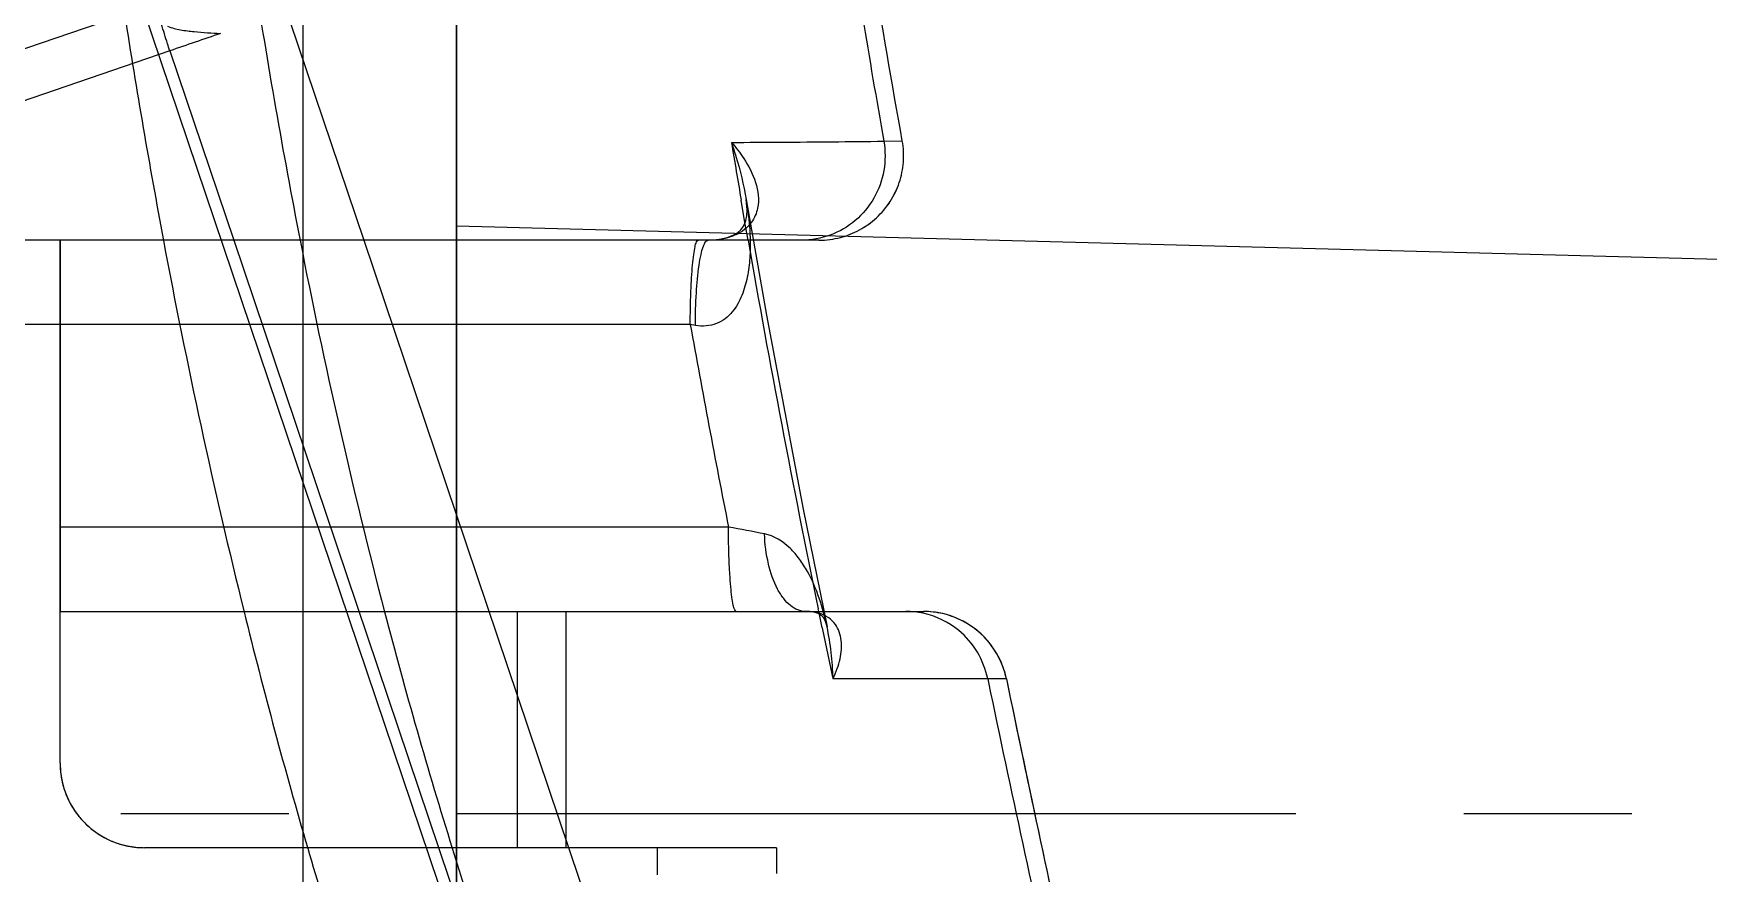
# Model space of a CAD drawing. Header units: millimetres. Extents: x 23075 to 24509, y -21593 to -20579.
# Drawn here: x 23386.69 to 23396.67, y -20867.24 to -20862.24 of the extents above; entities that cross this region are included whole.
import ezdxf

# ---------------------------------------------------------------- set-up
doc = ezdxf.new("R2010")
doc.units = ezdxf.units.MM
doc.header["$LTSCALE"] = 8
doc.linetypes.add('CENTER', pattern=[2, 1.25, -0.25, 0.25, -0.25])
doc.layers.add('Cav-cor', color=30, linetype='Continuous')
doc.layers.add('Ru', color=8, linetype='Continuous')

# ---------------------------------------------------------------- blocks, each defined once
blk = doc.blocks.new('20160901.135302')
at = {"layer": 'Cav-cor', "color": 241}
for p, q in [((-3.62, 24.555), (-3.62, 58.1073)), ((-4.5328, 33.5944), (-4.5328, 55.4323)), ((-4.7112, 46.7017), (-4.1728, 45.1056)), ((-7.1353, 45.924), (-5.004, 46.6538)), ((-7.1353, 45.924), (-5.004, 46.6538)), ((-5.4877, 46.4881), (-2.9509, 38.9676)), ((-5.3279, 46.2337), (-7.0654, 45.6388)), ((-5.3279, 46.2337), (-4.9473, 45.1056)), ((-1.075, 45.6951), (-0.9652, 45.6966)), ((-0.9649, 45.6967), (-0.9678, 45.7133)), ((-1.9019, 45.2115), (-1.9246, 45.3434)), ((-1.895, 45.3485), (-1.895, 45.3484)), ((-1.8834, 45.1055), (-1.9019, 45.2115)), ((-5.9817, 45.1056), (-7.1006, 45.1056)), ((-1.4613, 45.1056), (-7.1006, 45.1056)), ((-1.4613, 45.1056), (-5.9817, 45.1056)), ((-5.9817, 45.1056), (-5.9817, 42.8946)), ((-5.9817, 41.9901), (-5.9817, 45.1056)), ((-5.9817, 41.9901), (-5.9817, 45.1056)), ((-4.9473, 45.1056), (-3.5235, 40.8846)), ((-4.1728, 45.1056), (-2.1078, 38.9837)), ((-2.1219, 45.1056), (-2.0787, 45.1076)), ((-2.2278, 44.6031), (-8.091, 44.6031)), ((-2.197, 44.5978), (-2.2278, 44.6031)), ((-2.0001, 43.3971), (-5.9817, 43.3971)), ((-1.462, 42.8942), (-1.4653, 42.9103)), ((-5.9817, 42.8946), (-0.8387, 42.8946)), ((-5.9817, 42.8946), (-0.8387, 42.8946)), ((-3.2577, 41.4876), (-3.2577, 42.8946)), ((-2.9667, 41.4876), (-2.9667, 42.8946)), ((-1.4584, 42.8769), (-1.462, 42.8942)), ((-1.4417, 42.7969), (-1.4584, 42.8769)), ((-0.4562, 42.4932), (-1.3776, 42.4942)), ((-0.3449, 42.4931), (-0.4561, 42.4932)), ((-0.4561, 42.4932), (-0.4513, 42.4705)), ((-1.7152, 41.4876), (-5.4793, 41.4876)), ((-1.7152, 41.4876), (-5.4793, 41.4876)), ((-2.4243, 41.4876), (-2.4243, 41.326)), ((-1.7152, 41.4876), (-1.7152, 41.3339)), ((-1.7152, 41.4876), (-1.7152, 41.3339))]:
    blk.add_line(p, q, dxfattribs=at)
for points in [[(-2.0787, 45.1076), (-2.0173, 45.1185), (-1.9733, 45.1348), (-1.9449, 45.1518), (-1.9267, 45.1679), (-1.9143, 45.1837), (-1.9046, 45.2016), (-1.8969, 45.2237), (-1.8914, 45.2515), (-1.8893, 45.2861), (-1.892, 45.328), (-1.895, 45.3485)], [(-1.895, 45.3484), (-1.7735, 44.6586), (-1.5553, 43.5041), (-1.413, 42.8028)], [(-1.413, 42.8028), (-1.4153, 42.8129), (-1.4177, 42.8215), (-1.4204, 42.8294), (-1.4231, 42.8365), (-1.426, 42.8428), (-1.4289, 42.8485), (-1.4318, 42.8535), (-1.4347, 42.8578), (-1.4377, 42.8616), (-1.4408, 42.8651), (-1.444, 42.8683), (-1.4478, 42.8714), (-1.4524, 42.8747), (-1.4582, 42.8781), (-1.4661, 42.8819), (-1.4772, 42.886), (-1.4925, 42.89), (-1.5135, 42.8932), (-1.5411, 42.8946)]]:
    blk.add_lwpolyline(points, dxfattribs=at)
for centre, radius, start, end in [((36.2237, 53.0514), 41.5428, 188.81652, 191.0272), ((37.9216, 53.2289), 44.0432, 188.85636, 190.62981), ((14.3801, -11.1501), 60.6737, 108.652668, 108.954577), ((66.7, 57.0859), 69.6219, 189.422307, 189.70995), ((33.4971, 52.3809), 39.5382, 190.6048, 193.88437), ((30.586, 51.9329), 35.7953, 190.99612, 194.62937), ((67.7817, 57.2379), 70.7137, 189.87916, 191.689912), ((71.2353, 57.851), 74.6481, 190.222503, 191.164531), ((-6.0848, 21.2282), 22.542, 79.00543, 79.5601), ((29.4399, 51.3763), 35.3585, 193.88163, 196.24559), ((26.7017, 50.931), 31.7839, 194.6502, 197.29098), ((-1.5306, 42.6478), 0.246, 74.30061, 77.56797), ((-0.9434, 42.4009), 0.4937, 77.9173, 89.94741), ((-0.944, 42.3995), 0.4951, 50.48035, 77.9173), ((-0.838, 42.3905), 0.5041, 15.71685, 90.07717), ((59.4091, 55.5292), 62.1686, 191.817938, 192.103115), ((-0.9497, 42.3934), 0.5035, 11.42469, 50.42002), ((-0.834, 42.3922), 0.4998, 11.65089, 15.64405), ((103.7367, 64.0973), 106.409, 191.726616, 192.782785), ((123.9103, 68.0845), 126.8629, 191.637799, 192.531521), ((123.9103, 68.0845), 126.8629, 191.637799, 192.531521), ((123.6583, 68.0303), 126.6051, 191.636797, 192.524204), ((-5.4793, 41.9901), 0.5025, 180, 270), ((25.3615, 50.2033), 31.1147, 196.27276, 197.42731), ((21.5889, 49.3392), 26.429, 197.29066, 199.58807)]:
    blk.add_arc(centre, radius, start, end, dxfattribs=at)
for points in [[(-0.9649, 45.6967), (-1.0268, 46.0414), (-1.1457, 46.7312), (-1.2915, 47.7733), (-1.3819, 48.8181), (-1.3888, 49.8626), (-1.3305, 50.9125), (-1.28, 51.9808), (-1.3155, 53.0513), (-1.4697, 54.0555), (-1.7279, 54.974), (-2.0829, 55.8287), (-2.5388, 56.6395), (-2.9183, 57.1675), (-3.1252, 57.4279)], [(-1.4613, 45.1056), (-1.4162, 45.1056), (-1.3307, 45.1176), (-1.2183, 45.1622), (-1.1151, 45.2351), (-1.0321, 45.3342), (-0.9782, 45.447), (-0.9532, 45.57), (-0.9572, 45.654), (-0.9649, 45.6967)], [(-2.054, 45.1102), (-2.0764, 45.107), (-2.0992, 45.1056), (-2.1219, 45.1056)], [(-2.0169, 45.1172), (-2.0291, 45.1143), (-2.0415, 45.112), (-2.054, 45.1102)], [(-1.3945, 45.1359), (-1.4485, 45.1161), (-1.5069, 45.1056), (-1.5645, 45.1056)], [(-0.3446, 42.4932), (-0.3524, 42.5312), (-0.3762, 42.6033), (-0.4362, 42.7022), (-0.5169, 42.7847), (-0.6142, 42.847), (-0.7236, 42.8858), (-0.7995, 42.8946), (-0.8387, 42.8946)]]:
    blk.add_open_spline(points, degree=3, dxfattribs=at)
for points, knots in [([(-0.9649, 45.6967), (-1.0268, 46.0413), (-1.1458, 46.7317), (-1.2912, 47.7716), (-1.3819, 48.8166), (-1.3887, 49.8664), (-1.33, 50.9198), (-1.2804, 51.9786), (-1.3137, 53.0261), (-1.4635, 54.0274), (-1.7228, 54.9606), (-2.0837, 55.8315), (-2.5497, 56.657), (-2.9233, 57.1737), (-3.1252, 57.4279)], [0, 0, 0, 0, 0.086235, 0.172512, 0.258531, 0.344361, 0.430809, 0.518342, 0.605352, 0.688463, 0.76705, 0.843302, 0.920046, 1, 1, 1, 1]), ([(-3.1601, 57.3179), (-2.8591, 56.9174), (-2.4484, 56.2824), (-2.0255, 55.372), (-1.7776, 54.6606), (-1.5966, 53.9295), (-1.4807, 53.1853), (-1.4289, 52.4342), (-1.4269, 51.6819), (-1.456, 50.9304), (-1.4877, 50.1791), (-1.4985, 49.5523), (-1.4891, 49.0511), (-1.4651, 48.5503), (-1.4111, 47.9256), (-1.2864, 46.9305), (-1.1624, 46.1886), (-1.0748, 45.6951)], [0, 0, 0, 0, 0.124927, 0.187439, 0.24995, 0.312474, 0.374987, 0.437496, 0.500002, 0.562488, 0.625005, 0.687504, 0.718742, 0.749984, 0.812498, 0.875022, 1, 1, 1, 1]), ([(-5.3279, 46.2337), (-5.3326, 46.2476), (-5.3501, 46.3003), (-5.3664, 46.3534), (-5.3771, 46.3927)], [0, 0, 0, 0, 0.265571, 1, 1, 1, 1]), ([(-5.341, 46.3802), (-5.3163, 46.3699), (-5.2634, 46.3573), (-5.1577, 46.3441), (-5.0779, 46.3399), (-5.0252, 46.3367)], [0, 0, 0, 0, 0.251043, 0.505065, 1, 1, 1, 1]), ([(-1.4613, 45.1056), (-1.4183, 45.1056), (-1.3342, 45.1164), (-1.2167, 45.1629), (-1.1144, 45.2361), (-1.0329, 45.333), (-0.9781, 45.447), (-0.953, 45.5707), (-0.9574, 45.6552), (-0.9649, 45.6967)], [0, 0, 0, 0, 0.146999, 0.286105, 0.428138, 0.572518, 0.714404, 0.856009, 1, 1, 1, 1]), ([(-1.9827, 45.6881), (-1.8842, 45.6886), (-1.5816, 45.6904), (-1.2789, 45.6925), (-1.0748, 45.6951)], [0, 0, 0, 0, 0.325357, 1, 1, 1, 1]), ([(-1.9827, 45.6881), (-1.9563, 45.658), (-1.869, 45.5481), (-1.8068, 45.3973), (-1.8268, 45.2968)], [0, 0, 0, 0, 0.280892, 1, 1, 1, 1]), ([(-1.9827, 45.6881), (-1.9732, 45.6601), (-1.9373, 45.5487), (-1.9098, 45.4346), (-1.895, 45.3485)], [0, 0, 0, 0, 0.252572, 1, 1, 1, 1]), ([(-1.075, 45.6951), (-1.065, 45.6379), (-1.065, 45.5189), (-1.1252, 45.3519), (-1.2381, 45.2155), (-1.3404, 45.1558), (-1.3945, 45.1359)], [0, 0, 0, 0, 0.250863, 0.50141, 0.75116, 1, 1, 1, 1]), ([(-1.895, 45.3484), (-1.8818, 45.2714), (-1.8689, 45.155), (-1.8715, 45.0001), (-1.8858, 44.8861), (-1.9166, 44.7758), (-1.972, 44.6734), (-2.0694, 44.5962), (-2.1557, 44.5905), (-2.197, 44.5978)], [0, 0, 0, 0, 0.250545, 0.374216, 0.496772, 0.618458, 0.740078, 0.865171, 1, 1, 1, 1]), ([(-1.8268, 45.2968), (-1.8327, 45.2667), (-1.8609, 45.1993), (-1.9204, 45.1545), (-1.9566, 45.1378)], [0, 0, 0, 0, 0.435231, 1, 1, 1, 1]), ([(-2.2278, 44.6031), (-2.2278, 44.6672), (-2.2263, 44.7604), (-2.2206, 44.8787), (-2.215, 44.9541), (-2.2086, 45.0153), (-2.2007, 45.0628), (-2.1943, 45.0892), (-2.186, 45.1056), (-2.1816, 45.1056)], [0, 0, 0, 0, 0.378038, 0.549072, 0.699101, 0.822624, 0.915319, 0.97401, 1, 1, 1, 1]), ([(-2.197, 44.5978), (-2.1971, 44.6625), (-2.1939, 44.7823), (-2.1816, 44.9233), (-2.1657, 45.0149), (-2.1549, 45.0573), (-2.1446, 45.0826), (-2.1369, 45.0968), (-2.1278, 45.1056), (-2.1219, 45.1056)], [0, 0, 0, 0, 0.371096, 0.687915, 0.810815, 0.90428, 0.939132, 0.966132, 1, 1, 1, 1]), ([(-1.9566, 45.1378), (-1.9611, 45.1358), (-1.9807, 45.1274), (-2.0011, 45.121), (-2.0169, 45.1172)], [0, 0, 0, 0, 0.234823, 1, 1, 1, 1]), ([(-1.9539, 42.8946), (-1.9583, 42.8946), (-1.9666, 42.9109), (-1.9729, 42.9374), (-1.9809, 42.9849), (-1.9873, 43.046), (-1.9929, 43.1215), (-1.9985, 43.2398), (-2.0001, 43.333), (-2.0001, 43.3971)], [0, 0, 0, 0, 0.02599, 0.084681, 0.177376, 0.300898, 0.450928, 0.621962, 1, 1, 1, 1]), ([(-1.5411, 42.8946), (-1.5565, 42.8946), (-1.5891, 42.9013), (-1.634, 42.9288), (-1.6747, 42.9721), (-1.7251, 43.053), (-1.769, 43.1832), (-1.7833, 43.2962), (-1.7857, 43.3565)], [0, 0, 0, 0, 0.082046, 0.172541, 0.276551, 0.396064, 0.678287, 1, 1, 1, 1]), ([(-1.413, 42.8028), (-1.4251, 42.8607), (-1.4555, 42.9742), (-1.5133, 43.1091), (-1.5755, 43.2072), (-1.65, 43.2953), (-1.7286, 43.3456), (-1.7857, 43.3565)], [0, 0, 0, 0, 0.253675, 0.503243, 0.626981, 0.750353, 1, 1, 1, 1]), ([(-1.4777, 42.888), (-1.4824, 42.8891), (-1.5034, 42.8931), (-1.5247, 42.8946), (-1.5411, 42.8946)], [0, 0, 0, 0, 0.229583, 1, 1, 1, 1]), ([(-1.3776, 42.4942), (-1.3678, 42.5136), (-1.3521, 42.5527), (-1.3299, 42.628), (-1.3204, 42.7197), (-1.3498, 42.8084), (-1.4044, 42.8614), (-1.4425, 42.8785), (-1.4641, 42.8846)], [0, 0, 0, 0, 0.141711, 0.273951, 0.512553, 0.733489, 0.854059, 1, 1, 1, 1]), ([(-1.3775, 42.4942), (-1.3787, 42.5464), (-1.3865, 42.6499), (-1.4025, 42.7524), (-1.413, 42.8028)], [0, 0, 0, 0, 0.503559, 1, 1, 1, 1]), ([(-0.3446, 42.4932), (-0.3523, 42.5305), (-0.3763, 42.6036), (-0.4362, 42.7022), (-0.5169, 42.7848), (-0.6144, 42.847), (-0.7234, 42.8858), (-0.8003, 42.8946), (-0.8387, 42.8946)], [0, 0, 0, 0, 0.166263, 0.332551, 0.499052, 0.665796, 0.832694, 1, 1, 1, 1])]:
    blk.add_open_spline(points, degree=3, knots=knots, dxfattribs=at)
blk.add_rational_spline([(-5.9817, 41.9901), (-5.9817, 41.6957), (-5.7736, 41.4876), (-5.4793, 41.4876)], [1, 0.8047378541, 0.8047378541, 1], degree=3, dxfattribs=at)

msp = doc.modelspace()

# ---------------------------------------------------------------- linework, layer by layer
at = {"linetype": 'CENTER', "ltscale": 0.5}
msp.add_line((23490.2147, -20866.8851), (23124.2147, -20866.8851), dxfattribs=at)
at = {"layer": 'Cav-cor', "color": 241}
msp.add_line((23389.2147, -20736.8851), (23389.2147, -20996.8851), dxfattribs=at)
at = {"layer": 'Ru'}
msp.add_lwpolyline([(23461.2788, -20865.2851), (23389.2147, -20863.3851)], dxfattribs=at)

# ---------------------------------------------------------------- block references
at = {"layer": 'Cav-cor'}
msp.add_blockref('20160901.135302', (23392.8347, -20908.5737), dxfattribs=at)

doc.saveas('drawing.dxf')
